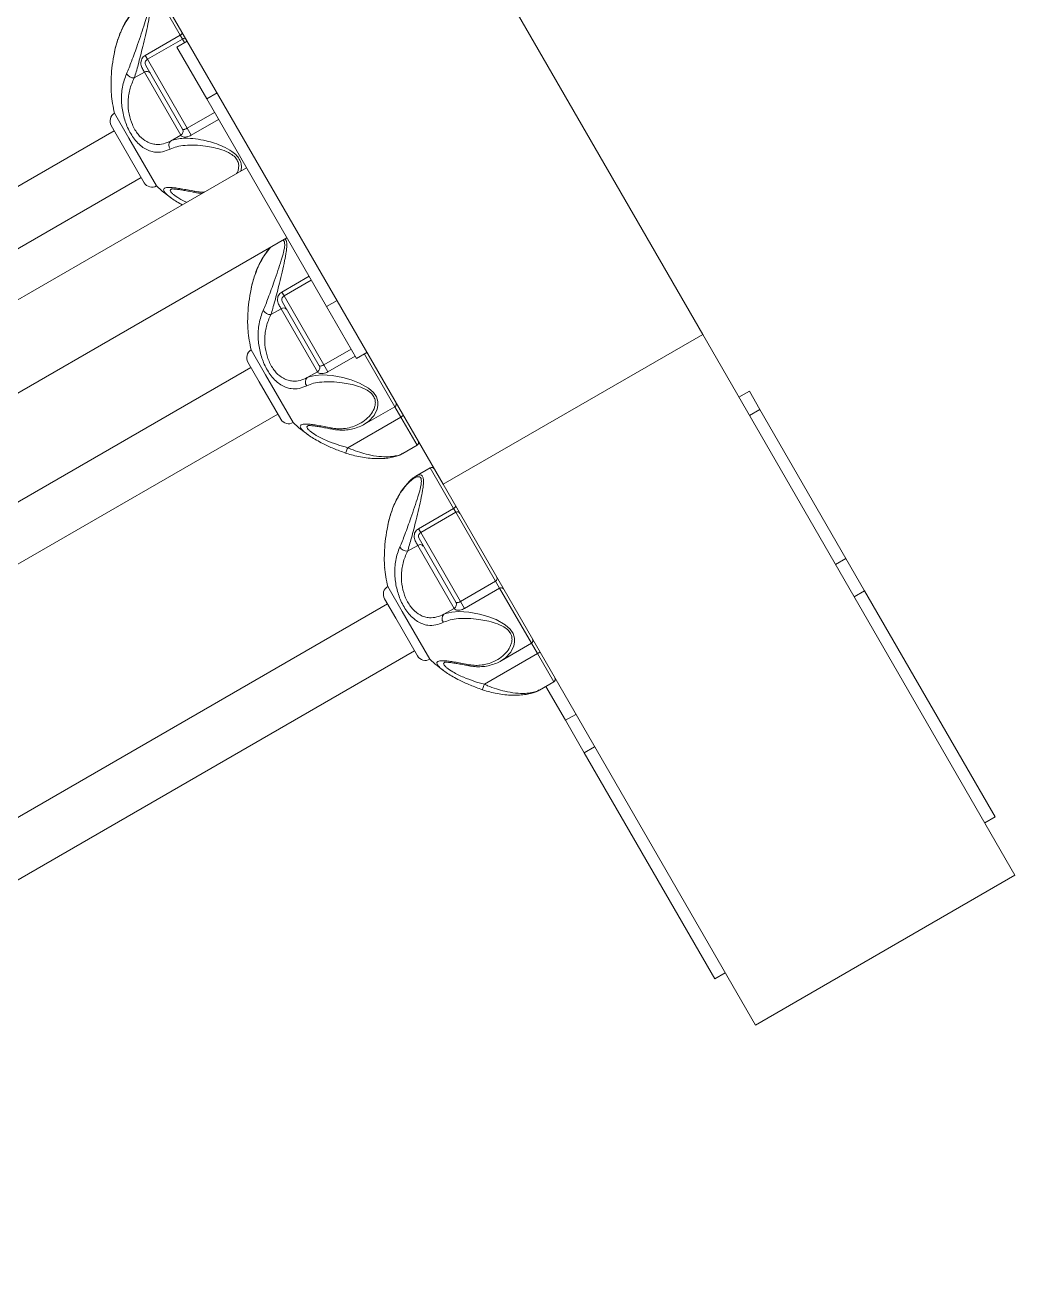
# Model space of a CAD drawing. Header units: millimetres. Extents: x -6879 to 7341, y -8047 to 7187.
# Drawn here: x 4433 to 4763.2, y -4247.5 to -3830.5 of the extents above; entities that cross this region are included whole.
import ezdxf

# ---------------------------------------------------------------- set-up
doc = ezdxf.new("R2010")
doc.units = ezdxf.units.MM
doc.layers.add('DIKOM_ОБЪЕКТ', color=7, linetype='Continuous')

msp = doc.modelspace()

# ---------------------------------------------------------------- linework, layer by layer
at = {"layer": 'DIKOM_ОБЪЕКТ', "color": 7, "linetype": 'Continuous', "lineweight": 15}
for p, q in [((4009, -2807.92), (4659, -3933.75)), ((3922.39, -2857.92), (4572.39, -3983.75)), ((4476.93, -3820.4), (4484.74, -3833.93)), ((4484.74, -3833.93), (4473.05, -3840.68)), ((4473.79, -3841.96), (4485.48, -3835.21)), ((4483.57, -3837.89), (4487.03, -3835.89)), ((4484.74, -3833.93), (4485.48, -3835.21)), ((4485.48, -3835.21), (4486.16, -3836.39)), ((4462.77, -3839.74), (4462.79, -3839.75)), ((4473.79, -3841.96), (4473.05, -3840.68)), ((4493.57, -3855.21), (4483.57, -3837.89)), ((4473.24, -3844.01), (4485.5, -3865.24)), ((4487.08, -3864.97), (4473.79, -3841.96)), ((4472.8, -3846.25), (4469.4, -3848.21)), ((4472.8, -3846.25), (4484.94, -3867.28)), ((4497.03, -3853.21), (4493.57, -3855.21)), ((4533.57, -3924.49), (4493.57, -3855.21)), ((4462.83, -3859.98), (4467.62, -3868.27)), ((4496.17, -3859.72), (4487.08, -3864.97)), ((4461.73, -3864.08), (4465.49, -3870.59)), ((4485.54, -3865.3), (4485.49, -3865.23)), ((4488.41, -3867.28), (4487.08, -3864.97)), ((4488.41, -3867.28), (4497.5, -3862.03)), ((4209.18, -4012.2), (4462.73, -3865.81)), ((4467.62, -3868.27), (4476.83, -3884.23)), ((4484.94, -3867.28), (4481.54, -3869.24)), ((4465.49, -3870.59), (4472.73, -3883.13)), ((3907.53, -4224.16), (4506.82, -3878.16)), ((4471.73, -3881.4), (4218.22, -4027.77)), ((4520.32, -3901.54), (3921.03, -4247.54)), ((4527.72, -3914.37), (4518.63, -3919.62)), ((4519.37, -3920.9), (4528.46, -3915.65)), ((4508.35, -3918.68), (4508.36, -3918.69)), ((4519.37, -3920.9), (4518.63, -3919.62)), ((4518.82, -3922.95), (4531.08, -3944.18)), ((4532.65, -3943.91), (4519.37, -3920.9)), ((4537.03, -3922.49), (4533.57, -3924.49)), ((4518.38, -3925.19), (4514.97, -3927.15)), ((4518.38, -3925.19), (4530.52, -3946.22)), ((4543.57, -3941.81), (4533.57, -3924.49)), ((4659, -3933.75), (4572.39, -3983.75)), ((4763.16, -4114.17), (4659, -3933.75)), ((4508.41, -3938.92), (4513.19, -3947.21)), ((4541.75, -3938.66), (4532.65, -3943.91)), ((4547.03, -3939.81), (4543.57, -3941.81)), ((4546.16, -3940.31), (4556.3, -3957.87)), ((4254.75, -4091.14), (4508.31, -3944.75)), ((4507.31, -3943.02), (4511.07, -3949.53)), ((4531.11, -3944.24), (4531.07, -3944.17)), ((4533.99, -3946.22), (4532.65, -3943.91)), ((4533.99, -3946.22), (4543.08, -3940.97)), ((4513.19, -3947.21), (4522.41, -3963.17)), ((4530.52, -3946.22), (4527.12, -3948.18)), ((4511.07, -3949.53), (4518.31, -3962.07)), ((4671.1, -3954.72), (4674.57, -3952.72)), ((4674.57, -3952.72), (4678.1, -3958.83)), ((4517.31, -3960.34), (4263.8, -4106.71)), ((4558.29, -3961.32), (4540.6, -3971.54)), ((4556.3, -3957.87), (4546.24, -3963.68)), ((4556.3, -3957.87), (4558.29, -3961.32)), ((4558.29, -3961.32), (4563.74, -3970.75)), ((4674.63, -3960.83), (4678.1, -3958.83)), ((4678.1, -3958.83), (4706.77, -4008.5)), ((4558.93, -3973.42), (4558.82, -3973.49)), ((4563.74, -3970.75), (4558.98, -3973.5)), ((4563.33, -3981.03), (4568.08, -3978.28)), ((4568.08, -3978.28), (4575.9, -3991.81)), ((4563.37, -3981.11), (4563.24, -3981.18)), ((4676.56, -4164.17), (4572.39, -3983.75)), ((4575.9, -3991.81), (4564.2, -3998.56)), ((4564.94, -3999.85), (4576.64, -3993.1)), ((4575.9, -3991.81), (4576.64, -3993.1)), ((4576.64, -3993.1), (4589.92, -4016.1)), ((4553.93, -3997.62), (4553.94, -3997.64)), ((4564.94, -3999.85), (4564.2, -3998.56)), ((4564.4, -4001.89), (4576.65, -4023.13)), ((4578.23, -4022.85), (4564.94, -3999.85)), ((4563.95, -4004.13), (4560.55, -4006.09)), ((4563.95, -4004.13), (4576.09, -4025.16)), ((4703.31, -4010.5), (4706.77, -4008.5)), ((4706.77, -4008.5), (4713.02, -4019.32)), ((4553.99, -4017.86), (4558.77, -4026.15)), ((4589.92, -4016.1), (4578.23, -4022.85)), ((4579.56, -4025.17), (4591.25, -4018.42)), ((4589.92, -4016.1), (4591.25, -4018.42)), ((4591.25, -4018.42), (4601.88, -4036.81)), ((4709.56, -4021.32), (4713.02, -4019.32)), ((4713.02, -4019.32), (4756.54, -4094.7)), ((4306.48, -4166.54), (4553.89, -4023.69)), ((4552.89, -4021.96), (4556.65, -4028.47)), ((4576.69, -4023.18), (4576.64, -4023.11)), ((4579.56, -4025.17), (4578.23, -4022.85)), ((4558.77, -4026.15), (4567.99, -4042.11)), ((4576.09, -4025.16), (4572.69, -4027.12)), ((4556.65, -4028.47), (4563.89, -4041.01)), ((4562.89, -4039.28), (4315.48, -4182.12)), ((4603.87, -4040.26), (4586.18, -4050.48)), ((4601.88, -4036.81), (4591.82, -4042.62)), ((4601.88, -4036.81), (4603.87, -4040.26)), ((4603.87, -4040.26), (4609.31, -4049.69)), ((4604.51, -4052.36), (4604.39, -4052.43)), ((4609.31, -4049.69), (4604.56, -4052.44)), ((4606.71, -4051.19), (4613.24, -4062.5)), ((4616.71, -4060.5), (4613.24, -4062.5)), ((4613.24, -4062.5), (4619.49, -4073.32)), ((4622.95, -4071.32), (4619.49, -4073.32)), ((4619.49, -4073.32), (4663.01, -4148.7)), ((4753.08, -4096.7), (4756.54, -4094.7)), ((4676.56, -4164.17), (4763.16, -4114.17)), ((4666.48, -4146.7), (4663.01, -4148.7))]:
    msp.add_line(p, q, dxfattribs=at)
at = {"layer": 'DIKOM_ОБЪЕКТ', "color": 7, "linetype": 'Continuous', "lineweight": 15, "flags": 128}
for points in [[(4484.74, -3833.93), (4484.91, -3833.83), (4485.06, -3833.72), (4485.19, -3833.6), (4485.3, -3833.49), (4485.38, -3833.38), (4485.43, -3833.28), (4485.45, -3833.19), (4485.43, -3833.12)], [(4546.27, -3963.56), (4547.56, -3962.78), (4549.4, -3960.8), (4550.43, -3958.72), (4550.69, -3957.48), (4550.67, -3956.16), (4550.21, -3954.6), (4549.22, -3953.11), (4547.58, -3951.65), (4544.57, -3949.97), (4541.78, -3948.91), (4538.99, -3948.14), (4535.41, -3947.48), (4532.09, -3947.27), (4529.77, -3947.42), (4527.77, -3947.91), (4527.12, -3948.18), (4527.12, -3948.18)], [(4539.9, -3973.32), (4539.92, -3973.33), (4539.96, -3973.26), (4540.02, -3973.12), (4540.11, -3972.9), (4540.22, -3972.62), (4540.34, -3972.29), (4540.47, -3971.92), (4540.6, -3971.54)], [(4575.9, -3991.81), (4576.06, -3991.71), (4576.21, -3991.6), (4576.35, -3991.48), (4576.46, -3991.37), (4576.54, -3991.26), (4576.58, -3991.16), (4576.6, -3991.07), (4576.58, -3991)], [(4591.85, -4042.5), (4593.14, -4041.72), (4594.98, -4039.74), (4596.01, -4037.66), (4596.27, -4036.42), (4596.25, -4035.1), (4595.79, -4033.54), (4594.8, -4032.05), (4593.16, -4030.59), (4590.15, -4028.91), (4587.36, -4027.85), (4584.57, -4027.08), (4580.98, -4026.42), (4577.66, -4026.21), (4575.35, -4026.36), (4573.34, -4026.85), (4572.69, -4027.12), (4572.69, -4027.12)], [(4585.48, -4052.26), (4585.49, -4052.28), (4585.53, -4052.21), (4585.6, -4052.06), (4585.69, -4051.84), (4585.79, -4051.56), (4585.91, -4051.23), (4586.04, -4050.86), (4586.18, -4050.48)]]:
    msp.add_lwpolyline(points, dxfattribs=at)
at = {"layer": 'DIKOM_ОБЪЕКТ', "color": 7, "linetype": 'Continuous', "lineweight": 15}
for centre, radius, start, end in [((4485.98, -3836.08), 1, 30, 120), ((4474.54, -3843.26), 1.5, 120, 210), ((4469.38, -3845.24), 2.97, 211.4829, 270.2992), ((4473.61, -3847.34), 1.36, 38.5182, 126.5306), ((4509.88, -3848.98), 48.32, 185.389, 193.1568), ((4464.33, -3862.58), 3, 120, 210), ((4484.19, -3865.98), 1.5, 299.9535, 29.969), ((4482.86, -3870.68), 1.95, 132.5207, 219.7055), ((4475.33, -3881.63), 3, 210, 300), ((4509.88, -3848.98), 48.32, 226.8432, 234.5985), ((4490.13, -3885.77), 0.686, 199.5022, 253.5564), ((4520.12, -3922.2), 1.5, 120, 210), ((4514.96, -3924.18), 2.97, 211.4859, 270.2962), ((4519.19, -3926.28), 1.36, 38.5182, 126.5306), ((4555.46, -3927.92), 48.32, 185.389, 193.1568), ((4509.91, -3941.52), 3, 120, 210), ((4529.77, -3944.92), 1.5, 299.96, 29.9625), ((4528.43, -3949.62), 1.95, 132.517, 219.7063), ((4555.8, -3957.01), 1, 300, 30), ((4556.14, -3957.1), 4.74, 296.9839, 309.117), ((4520.91, -3960.57), 3, 210, 300), ((4555.46, -3927.92), 48.32, 226.8432, 234.5985), ((4535.71, -3964.71), 0.686, 199.4972, 253.5613), ((4563.24, -3969.89), 1, 300, 30), ((4568.58, -3979.15), 1, 30, 120), ((4577.14, -3993.96), 1, 30, 120), ((4565.69, -4001.14), 1.5, 120, 210), ((4560.53, -4003.12), 2.97, 211.4829, 270.2992), ((4564.76, -4005.22), 1.36, 38.5207, 126.5223), ((4601.03, -4006.86), 48.32, 185.389, 193.1568), ((4589.47, -4015.25), 0.967, 298.0341, 27.8932), ((4555.49, -4020.46), 3, 120, 210), ((4591.78, -4019.19), 0.933, 35.1199, 124.3401), ((4575.35, -4023.86), 1.5, 299.9626, 29.9599), ((4574.01, -4028.56), 1.95, 132.5139, 219.7094), ((4601.38, -4035.95), 1, 300, 30), ((4601.72, -4036.04), 4.74, 296.9839, 309.117), ((4566.49, -4039.51), 3, 210, 300), ((4601.03, -4006.86), 48.32, 226.8432, 234.5985), ((4581.29, -4043.65), 0.686, 199.5022, 253.5564), ((4608.81, -4048.83), 1, 300, 30)]:
    msp.add_arc(centre, radius, start, end, dxfattribs=at)
for points, knots in [([(4462.78, -3839.74), (4462.8, -3839.66), (4462.94, -3838.84), (4463.35, -3837.27), (4464.02, -3835.05), (4464.87, -3832.81), (4465.9, -3830.61), (4467.1, -3828.51), (4468.4, -3826.65), (4469.74, -3825.11), (4470.93, -3823.97), (4471.72, -3823.46), (4472.04, -3823.25)], [0, 0, 0, 0, 0.012002, 0.113847, 0.222558, 0.337035, 0.457404, 0.58204, 0.708772, 0.82213, 0.927568, 1, 1, 1, 1]), ([(4462.79, -3839.75), (4463.04, -3838.64), (4463.56, -3836.37), (4464.74, -3833.11), (4466.22, -3830.02), (4467.83, -3827.51), (4469.45, -3825.57), (4471.01, -3824.13), (4472.45, -3823.32), (4473.46, -3823.3), (4473.96, -3823.89), (4474.06, -3824.88), (4473.92, -3826.08), (4473.54, -3827.78), (4472.82, -3830.26), (4471.74, -3833.52), (4470.61, -3836.82), (4469.52, -3839.91), (4468.57, -3842.5), (4467.68, -3844.84), (4467.13, -3846.14), (4466.85, -3846.79)], [0, 0, 0, 0, 0.064238, 0.130841, 0.201633, 0.274498, 0.327183, 0.38103, 0.439863, 0.476982, 0.50866, 0.540206, 0.568266, 0.597415, 0.653878, 0.722042, 0.79238, 0.848761, 0.906207, 0.952676, 1, 1, 1, 1]), ([(4469.4, -3848.21), (4469.62, -3847.53), (4470.06, -3846.14), (4470.75, -3843.65), (4471.48, -3840.83), (4472.3, -3837.54), (4473.17, -3833.94), (4473.97, -3830.39), (4474.49, -3827.68), (4474.72, -3825.83), (4474.76, -3824.51), (4474.57, -3823.4), (4474.03, -3822.74), (4473.21, -3822.6), (4472.54, -3823.02), (4472.22, -3823.23)], [0, 0, 0, 0, 0.076839, 0.155446, 0.247455, 0.341659, 0.453098, 0.568472, 0.662804, 0.711476, 0.761564, 0.817949, 0.875022, 0.940539, 1, 1, 1, 1]), ([(4461.8, -3853.52), (4461.76, -3853.19), (4461.67, -3852.26), (4461.64, -3850.33), (4461.72, -3847.49), (4462.04, -3843.91), (4462.53, -3841.16), (4462.79, -3839.75)], [0, 0, 0, 0, 0.094794, 0.270802, 0.451716, 0.72054, 1, 1, 1, 1]), ([(4473.05, -3840.68), (4472.82, -3840.84), (4472.37, -3841.16), (4471.9, -3841.84), (4471.61, -3842.68), (4471.61, -3843.84), (4472.13, -3845.12), (4472.57, -3845.86), (4472.8, -3846.25)], [0, 0, 0, 0, 0.112906, 0.223031, 0.332839, 0.486501, 0.731949, 1, 1, 1, 1]), ([(4466.85, -3846.79), (4466.57, -3847.5), (4466, -3848.9), (4465.46, -3851.19), (4465.16, -3853.58), (4465.13, -3855.96), (4465.34, -3858.3), (4465.75, -3860.53), (4466.37, -3862.7), (4467.19, -3864.81), (4468.23, -3866.82), (4469.53, -3868.74), (4471.04, -3870.4), (4472.73, -3871.7), (4474.46, -3872.55), (4476.51, -3873.05), (4478.84, -3872.97), (4480.52, -3872.27), (4481.36, -3871.92)], [0, 0, 0, 0, 0.062711, 0.12539, 0.185205, 0.244979, 0.297607, 0.350203, 0.400564, 0.450905, 0.50521, 0.559516, 0.622103, 0.684744, 0.74687, 0.809051, 0.904434, 1, 1, 1, 1]), ([(4481.54, -3869.24), (4480.75, -3869.59), (4479.17, -3870.28), (4477, -3870.48), (4475.12, -3870.16), (4473.24, -3869.39), (4471.75, -3868.21), (4470.48, -3866.75), (4469.63, -3865.5), (4468.49, -3863.28), (4467.54, -3860.14), (4467.27, -3856.85), (4467.48, -3854.18), (4468, -3851.35), (4468.83, -3849.48), (4469.4, -3848.21)], [0, 0, 0, 0, 0.097864, 0.19551, 0.257695, 0.319805, 0.418622, 0.442432, 0.495243, 0.548052, 0.646209, 0.750367, 0.810789, 0.871261, 1, 1, 1, 1]), ([(4487.08, -3864.97), (4487.05, -3864.99), (4486.93, -3865.06), (4486.76, -3865.14), (4486.52, -3865.23), (4486.23, -3865.32), (4485.9, -3865.38), (4485.62, -3865.37), (4485.56, -3865.33), (4485.54, -3865.3), (4485.54, -3865.3)], [0, 0, 0, 0, 0.019155, 0.084389, 0.123789, 0.200505, 0.334616, 0.551729, 0.933342, 1, 1, 1, 1]), ([(4504.97, -3879.23), (4505.03, -3879), (4505.18, -3878.37), (4505.15, -3877.16), (4504.73, -3875.64), (4503.66, -3874.06), (4501.75, -3872.41), (4499.14, -3871.02), (4496.2, -3869.92), (4493.09, -3869.07), (4489.79, -3868.47), (4486.69, -3868.26), (4484.15, -3868.43), (4482.54, -3868.8), (4481.75, -3869.15), (4481.54, -3869.24)], [0, 0, 0, 0, 0.027805, 0.078005, 0.1354, 0.193495, 0.260181, 0.362113, 0.451484, 0.541008, 0.6604, 0.779774, 0.872587, 0.965321, 1, 1, 1, 1]), ([(4484.94, -3867.28), (4484.96, -3867.31), (4485.01, -3867.4), (4485.28, -3867.74), (4486.02, -3867.93), (4486.82, -3867.89), (4487.65, -3867.68), (4488.17, -3867.41), (4488.41, -3867.28)], [0, 0, 0, 0, 0.180591, 0.468927, 0.63482, 0.760349, 0.891975, 1, 1, 1, 1]), ([(4481.36, -3871.92), (4482.09, -3871.63), (4483.57, -3871.03), (4486.41, -3870.64), (4489.63, -3870.57), (4492.86, -3870.85), (4495.9, -3871.38), (4498.73, -3872.13), (4501.23, -3873.18), (4503.04, -3874.54), (4503.99, -3875.91), (4504.31, -3877.27), (4504.18, -3878.52), (4503.94, -3879.45), (4503.64, -3879.91), (4503.56, -3880.04)], [0, 0, 0, 0, 0.10553, 0.214945, 0.33124, 0.450943, 0.537496, 0.625956, 0.722604, 0.783586, 0.835623, 0.887447, 0.933545, 0.981432, 1, 1, 1, 1]), ([(4489.49, -3886), (4488.72, -3885.85), (4487.16, -3885.55), (4485.08, -3885.17), (4483.23, -3884.88), (4481.75, -3884.73), (4480.58, -3884.7), (4479.78, -3884.82), (4479.29, -3885.07), (4479.13, -3885.48), (4479.3, -3886.02), (4479.72, -3886.49), (4479.92, -3886.71)], [0, 0, 0, 0, 0.113088, 0.227719, 0.335292, 0.444902, 0.539437, 0.635999, 0.726277, 0.818889, 0.915874, 1, 1, 1, 1]), ([(4486.88, -3889.67), (4486.68, -3889.58), (4485.82, -3889.2), (4484.19, -3888.31), (4482.84, -3887.42), (4481.99, -3886.67), (4481.56, -3886.18), (4481.32, -3885.6), (4481.67, -3885.39), (4481.87, -3885.27)], [0, 0, 0, 0, 0.050664, 0.21681, 0.477619, 0.540465, 0.677287, 0.81927, 1, 1, 1, 1]), ([(4489.96, -3886.43), (4489.39, -3886.32), (4488.14, -3886.08), (4486.42, -3885.76), (4484.84, -3885.49), (4483.57, -3885.32), (4482.6, -3885.24), (4481.98, -3885.23), (4481.64, -3885.27), (4481.65, -3885.27), (4481.65, -3885.27)], [0, 0, 0, 0, 0.14048, 0.306943, 0.462051, 0.605883, 0.735247, 0.851142, 0.947613, 1, 1, 1, 1]), ([(4492.82, -3886.24), (4492.43, -3886.26), (4491.35, -3886.31), (4490.21, -3886.12), (4489.49, -3886)], [0, 0, 0, 0, 0.364699, 1, 1, 1, 1]), ([(4492.05, -3886.69), (4491.51, -3886.66), (4490.81, -3886.62), (4490.1, -3886.45), (4489.94, -3886.41)], [0, 0, 0, 0, 0.773878, 1, 1, 1, 1]), ([(4479.92, -3886.71), (4479.95, -3886.75), (4480.2, -3887.06), (4481.11, -3887.82), (4482.66, -3888.91), (4484.15, -3889.85), (4485.14, -3890.37), (4485.42, -3890.51)], [0, 0, 0, 0, 0.040578, 0.320729, 0.612147, 0.891919, 1, 1, 1, 1]), ([(4518.91, -3902.36), (4518.95, -3902.36), (4519.23, -3902.36), (4519.52, -3902.86), (4519.64, -3903.81), (4519.49, -3905.02), (4519.12, -3906.72), (4518.39, -3909.2), (4517.32, -3912.46), (4516.18, -3915.76), (4515.1, -3918.85), (4514.15, -3921.44), (4513.26, -3923.78), (4512.7, -3925.08), (4512.43, -3925.73)], [0, 0, 0, 0, 0.009716, 0.069695, 0.129423, 0.182553, 0.237745, 0.34465, 0.473716, 0.606894, 0.713646, 0.822414, 0.910396, 1, 1, 1, 1]), ([(4514.97, -3927.15), (4515.19, -3926.47), (4515.63, -3925.08), (4516.33, -3922.59), (4517.06, -3919.77), (4517.88, -3916.48), (4518.74, -3912.88), (4519.55, -3909.33), (4520.07, -3906.62), (4520.29, -3904.77), (4520.33, -3903.46), (4520.17, -3902.39), (4519.83, -3902.06), (4519.68, -3901.91)], [0, 0, 0, 0, 0.088906, 0.179858, 0.286314, 0.395311, 0.524248, 0.657735, 0.766879, 0.823196, 0.88115, 0.946389, 1, 1, 1, 1]), ([(4508.36, -3918.69), (4508.62, -3917.58), (4509.14, -3915.31), (4510.32, -3912.05), (4511.79, -3908.97), (4513.39, -3906.44), (4514.52, -3905.15), (4514.99, -3904.62)], [0, 0, 0, 0, 0.197182, 0.40163, 0.618934, 0.842605, 1, 1, 1, 1]), ([(4508.36, -3918.69), (4508.37, -3918.6), (4508.52, -3917.78), (4508.92, -3916.21), (4509.59, -3913.99), (4510.45, -3911.75), (4511.48, -3909.55), (4512.68, -3907.46), (4513.78, -3905.84), (4514.51, -3905.02), (4514.74, -3904.76)], [0, 0, 0, 0, 0.01562, 0.148122, 0.289557, 0.43849, 0.595099, 0.75725, 0.92213, 1, 1, 1, 1]), ([(4507.37, -3932.46), (4507.34, -3932.13), (4507.24, -3931.2), (4507.21, -3929.27), (4507.3, -3926.43), (4507.62, -3922.85), (4508.11, -3920.1), (4508.36, -3918.69)], [0, 0, 0, 0, 0.094793, 0.270806, 0.451713, 0.720536, 1, 1, 1, 1]), ([(4518.63, -3919.62), (4518.4, -3919.78), (4517.94, -3920.1), (4517.47, -3920.78), (4517.18, -3921.62), (4517.18, -3922.79), (4517.71, -3924.06), (4518.15, -3924.8), (4518.38, -3925.19)], [0, 0, 0, 0, 0.112904, 0.223027, 0.332832, 0.486504, 0.731943, 1, 1, 1, 1]), ([(4512.43, -3925.73), (4512.14, -3926.44), (4511.58, -3927.84), (4511.03, -3930.13), (4510.74, -3932.52), (4510.7, -3934.9), (4510.91, -3937.24), (4511.32, -3939.47), (4511.95, -3941.64), (4512.77, -3943.75), (4513.81, -3945.76), (4515.1, -3947.68), (4516.62, -3949.34), (4518.31, -3950.65), (4520.04, -3951.49), (4522.08, -3951.99), (4524.42, -3951.91), (4526.09, -3951.21), (4526.93, -3950.86)], [0, 0, 0, 0, 0.062711, 0.125391, 0.185204, 0.24498, 0.297606, 0.350204, 0.400565, 0.450906, 0.50521, 0.559513, 0.622103, 0.684742, 0.74687, 0.809052, 0.904432, 1, 1, 1, 1]), ([(4527.12, -3948.18), (4526.32, -3948.53), (4524.75, -3949.22), (4522.57, -3949.42), (4520.69, -3949.1), (4518.82, -3948.33), (4517.33, -3947.16), (4516.06, -3945.69), (4515.2, -3944.45), (4514.07, -3942.22), (4513.12, -3939.08), (4512.84, -3935.79), (4513.05, -3933.12), (4513.58, -3930.29), (4514.41, -3928.42), (4514.97, -3927.15)], [0, 0, 0, 0, 0.097865, 0.195511, 0.257695, 0.319805, 0.418619, 0.442431, 0.495241, 0.548051, 0.646211, 0.75037, 0.810792, 0.871262, 1, 1, 1, 1]), ([(4532.65, -3943.91), (4532.63, -3943.93), (4532.51, -3944), (4532.33, -3944.08), (4532.09, -3944.17), (4531.81, -3944.26), (4531.47, -3944.32), (4531.2, -3944.31), (4531.14, -3944.27), (4531.12, -3944.24), (4531.11, -3944.24)], [0, 0, 0, 0, 0.019153, 0.084388, 0.123797, 0.200511, 0.334622, 0.551711, 0.933318, 1, 1, 1, 1]), ([(4530.52, -3946.22), (4530.54, -3946.25), (4530.59, -3946.34), (4530.86, -3946.68), (4531.6, -3946.87), (4532.4, -3946.83), (4533.22, -3946.62), (4533.75, -3946.35), (4533.99, -3946.22)], [0, 0, 0, 0, 0.180589, 0.468923, 0.634821, 0.760344, 0.891973, 1, 1, 1, 1]), ([(4526.93, -3950.86), (4527.66, -3950.57), (4529.15, -3949.97), (4531.98, -3949.58), (4535.21, -3949.52), (4538.44, -3949.8), (4541.48, -3950.32), (4544.3, -3951.07), (4546.81, -3952.12), (4548.62, -3953.48), (4549.57, -3954.85), (4549.88, -3956.2), (4549.77, -3957.46), (4549.29, -3958.97), (4548.16, -3960.75), (4546.25, -3962.58), (4543.99, -3963.94), (4541.63, -3964.8), (4539.42, -3965.2), (4537.21, -3965.27), (4535.78, -3965.05), (4535.06, -3964.94)], [0, 0, 0, 0, 0.064237, 0.130841, 0.201632, 0.274497, 0.327183, 0.38103, 0.439863, 0.476981, 0.50866, 0.540205, 0.568266, 0.597416, 0.653877, 0.722044, 0.792381, 0.848763, 0.906207, 0.952676, 1, 1, 1, 1]), ([(4535.06, -3964.94), (4534.29, -3964.79), (4532.74, -3964.49), (4530.66, -3964.11), (4528.81, -3963.82), (4527.32, -3963.67), (4526.16, -3963.64), (4525.35, -3963.76), (4524.86, -3964.01), (4524.71, -3964.42), (4524.88, -3964.96), (4525.3, -3965.43), (4525.49, -3965.65)], [0, 0, 0, 0, 0.113088, 0.227716, 0.335289, 0.444899, 0.539434, 0.636001, 0.726274, 0.818891, 0.915876, 1, 1, 1, 1]), ([(4525.49, -3965.65), (4525.52, -3965.69), (4525.77, -3966), (4526.69, -3966.76), (4528.23, -3967.86), (4530.16, -3969.03), (4532.68, -3970.38), (4535.93, -3971.89), (4538.56, -3972.84), (4539.9, -3973.32)], [0, 0, 0, 0, 0.019782, 0.156381, 0.298465, 0.434875, 0.575078, 0.783415, 1, 1, 1, 1]), ([(4540.6, -3971.54), (4539.43, -3971.21), (4537.06, -3970.53), (4534.13, -3969.4), (4531.81, -3968.34), (4529.75, -3967.25), (4528.41, -3966.36), (4527.57, -3965.61), (4527.14, -3965.12), (4526.9, -3964.54), (4527.25, -3964.33), (4527.45, -3964.21)], [0, 0, 0, 0, 0.156002, 0.317116, 0.416624, 0.518723, 0.678995, 0.717617, 0.801693, 0.888939, 1, 1, 1, 1]), ([(4535.53, -3965.38), (4534.96, -3965.26), (4533.71, -3965.02), (4532, -3964.7), (4530.41, -3964.43), (4529.14, -3964.26), (4528.17, -3964.18), (4527.55, -3964.17), (4527.22, -3964.21), (4527.22, -3964.21), (4527.22, -3964.21)], [0, 0, 0, 0, 0.140483, 0.30695, 0.462056, 0.605878, 0.735248, 0.851134, 0.947613, 1, 1, 1, 1]), ([(4546.33, -3963.63), (4546.32, -3963.63), (4545.75, -3964.03), (4544.43, -3964.59), (4542.39, -3965.29), (4540.22, -3965.66), (4538.08, -3965.7), (4536.51, -3965.58), (4535.68, -3965.39), (4535.52, -3965.35)], [0, 0, 0, 0, 0.00128, 0.195572, 0.39774, 0.596411, 0.790678, 0.959455, 1, 1, 1, 1]), ([(4558.84, -3973.55), (4558.66, -3973.65), (4558.04, -3973.99), (4556.78, -3974.42), (4555, -3974.86), (4552.9, -3975.14), (4550.57, -3975.23), (4548.09, -3975.11), (4545.53, -3974.79), (4543.09, -3974.28), (4541.21, -3973.78), (4540.2, -3973.43), (4539.91, -3973.33)], [0, 0, 0, 0, 0.040169, 0.133187, 0.241599, 0.35679, 0.480477, 0.606979, 0.731765, 0.853896, 0.957852, 1, 1, 1, 1]), ([(4558.82, -3973.49), (4558.66, -3973.6), (4558.1, -3973.99), (4556.48, -3974.35), (4554.08, -3974.64), (4551.03, -3974.53), (4547.76, -3973.98), (4544.59, -3973.11), (4542.29, -3972.27), (4540.96, -3971.69), (4540.6, -3971.54)], [0, 0, 0, 0, 0.049748, 0.181046, 0.316238, 0.490976, 0.671926, 0.80831, 0.948339, 1, 1, 1, 1]), ([(4553.93, -3997.63), (4553.95, -3997.54), (4554.09, -3996.72), (4554.5, -3995.15), (4555.17, -3992.93), (4556.02, -3990.69), (4557.05, -3988.49), (4558.25, -3986.39), (4559.55, -3984.53), (4560.9, -3982.99), (4562.09, -3981.85), (4562.88, -3981.34), (4563.2, -3981.13)], [0, 0, 0, 0, 0.012006, 0.11385, 0.22256, 0.337038, 0.457407, 0.582042, 0.708774, 0.822131, 0.927568, 1, 1, 1, 1]), ([(4553.94, -3997.64), (4554.19, -3996.52), (4554.72, -3994.25), (4555.89, -3990.99), (4557.37, -3987.9), (4558.98, -3985.39), (4560.6, -3983.45), (4562.17, -3982.01), (4563.6, -3981.2), (4564.62, -3981.19), (4565.11, -3981.77), (4565.21, -3982.76), (4565.07, -3983.96), (4564.7, -3985.66), (4563.97, -3988.14), (4562.89, -3991.4), (4561.76, -3994.71), (4560.67, -3997.79), (4559.73, -4000.38), (4558.83, -4002.72), (4558.28, -4004.02), (4558, -4004.67)], [0, 0, 0, 0, 0.064237, 0.130841, 0.201631, 0.274498, 0.327183, 0.38103, 0.439861, 0.476982, 0.50866, 0.540205, 0.568265, 0.597415, 0.653878, 0.722044, 0.792382, 0.848762, 0.906208, 0.952677, 1, 1, 1, 1]), ([(4560.55, -4006.09), (4560.77, -4005.41), (4561.21, -4004.03), (4561.9, -4001.53), (4562.64, -3998.71), (4563.45, -3995.42), (4564.32, -3991.82), (4565.13, -3988.27), (4565.65, -3985.56), (4565.87, -3983.71), (4565.91, -3982.39), (4565.72, -3981.28), (4565.18, -3980.62), (4564.36, -3980.48), (4563.69, -3980.91), (4563.37, -3981.11)], [0, 0, 0, 0, 0.076837, 0.155446, 0.247454, 0.341659, 0.453098, 0.568472, 0.662802, 0.711476, 0.761565, 0.817953, 0.875026, 0.940538, 1, 1, 1, 1]), ([(4552.95, -4011.4), (4552.92, -4011.07), (4552.82, -4010.14), (4552.79, -4008.21), (4552.88, -4005.37), (4553.19, -4001.79), (4553.69, -3999.04), (4553.94, -3997.64)], [0, 0, 0, 0, 0.094789, 0.270803, 0.451716, 0.72054, 1, 1, 1, 1]), ([(4564.2, -3998.56), (4563.97, -3998.72), (4563.52, -3999.04), (4563.05, -3999.72), (4562.76, -4000.56), (4562.76, -4001.73), (4563.29, -4003), (4563.72, -4003.74), (4563.95, -4004.13)], [0, 0, 0, 0, 0.112906, 0.223031, 0.332839, 0.486501, 0.731949, 1, 1, 1, 1]), ([(4558, -4004.67), (4557.72, -4005.38), (4557.15, -4006.78), (4556.61, -4009.07), (4556.31, -4011.46), (4556.28, -4013.84), (4556.49, -4016.18), (4556.9, -4018.41), (4557.52, -4020.58), (4558.34, -4022.69), (4559.38, -4024.7), (4560.68, -4026.62), (4562.2, -4028.28), (4563.88, -4029.59), (4565.62, -4030.43), (4567.66, -4030.93), (4569.99, -4030.85), (4571.67, -4030.15), (4572.51, -4029.8)], [0, 0, 0, 0, 0.062711, 0.125391, 0.185205, 0.24498, 0.297607, 0.350206, 0.400567, 0.450908, 0.505209, 0.559516, 0.622103, 0.684744, 0.74687, 0.809051, 0.904432, 1, 1, 1, 1]), ([(4572.69, -4027.12), (4571.9, -4027.47), (4570.32, -4028.16), (4568.15, -4028.36), (4566.27, -4028.04), (4564.4, -4027.27), (4562.9, -4026.1), (4561.64, -4024.63), (4560.78, -4023.39), (4559.64, -4021.16), (4558.69, -4018.02), (4558.42, -4014.73), (4558.63, -4012.06), (4559.15, -4009.23), (4559.98, -4007.36), (4560.55, -4006.09)], [0, 0, 0, 0, 0.097863, 0.195511, 0.257694, 0.319804, 0.418621, 0.442431, 0.495242, 0.548048, 0.646208, 0.750367, 0.810789, 0.871259, 1, 1, 1, 1]), ([(4578.23, -4022.85), (4578.2, -4022.87), (4578.08, -4022.94), (4577.91, -4023.02), (4577.67, -4023.12), (4577.39, -4023.2), (4577.05, -4023.26), (4576.78, -4023.25), (4576.71, -4023.21), (4576.69, -4023.18), (4576.69, -4023.18)], [0, 0, 0, 0, 0.019153, 0.084388, 0.123786, 0.200501, 0.334635, 0.551727, 0.933341, 1, 1, 1, 1]), ([(4576.09, -4025.16), (4576.11, -4025.19), (4576.16, -4025.28), (4576.43, -4025.62), (4577.17, -4025.81), (4577.98, -4025.77), (4578.8, -4025.56), (4579.33, -4025.29), (4579.56, -4025.17)], [0, 0, 0, 0, 0.180603, 0.468918, 0.634822, 0.760349, 0.891977, 1, 1, 1, 1]), ([(4572.51, -4029.8), (4573.24, -4029.51), (4574.73, -4028.91), (4577.56, -4028.52), (4580.78, -4028.46), (4584.01, -4028.74), (4587.05, -4029.26), (4589.88, -4030.02), (4592.39, -4031.06), (4594.2, -4032.42), (4595.15, -4033.79), (4595.46, -4035.14), (4595.35, -4036.41), (4594.86, -4037.91), (4593.73, -4039.69), (4591.83, -4041.52), (4589.57, -4042.88), (4587.21, -4043.74), (4584.99, -4044.14), (4582.79, -4044.21), (4581.36, -4043.99), (4580.64, -4043.88)], [0, 0, 0, 0, 0.064238, 0.130841, 0.201632, 0.274499, 0.327184, 0.381031, 0.439862, 0.476983, 0.508661, 0.540205, 0.568266, 0.597416, 0.653878, 0.722043, 0.792381, 0.848762, 0.906208, 0.952677, 1, 1, 1, 1]), ([(4580.64, -4043.88), (4579.87, -4043.73), (4578.31, -4043.43), (4576.24, -4043.05), (4574.39, -4042.76), (4572.9, -4042.61), (4571.74, -4042.58), (4570.93, -4042.7), (4570.44, -4042.95), (4570.29, -4043.36), (4570.46, -4043.9), (4570.87, -4044.37), (4571.07, -4044.59)], [0, 0, 0, 0, 0.113086, 0.227719, 0.335292, 0.444902, 0.539436, 0.635999, 0.726277, 0.81889, 0.915874, 1, 1, 1, 1]), ([(4571.07, -4044.59), (4571.1, -4044.63), (4571.35, -4044.94), (4572.27, -4045.7), (4573.8, -4046.8), (4575.73, -4047.97), (4578.25, -4049.32), (4581.51, -4050.83), (4584.14, -4051.78), (4585.48, -4052.26)], [0, 0, 0, 0, 0.019787, 0.156387, 0.29847, 0.434876, 0.575083, 0.78342, 1, 1, 1, 1]), ([(4586.18, -4050.48), (4585.01, -4050.15), (4582.64, -4049.47), (4579.71, -4048.34), (4577.38, -4047.28), (4575.32, -4046.19), (4573.99, -4045.3), (4573.14, -4044.56), (4572.72, -4044.06), (4572.47, -4043.48), (4572.83, -4043.27), (4573.02, -4043.15)], [0, 0, 0, 0, 0.155998, 0.317115, 0.416622, 0.518717, 0.678992, 0.717611, 0.80169, 0.888939, 1, 1, 1, 1]), ([(4581.11, -4044.32), (4580.54, -4044.2), (4579.29, -4043.96), (4577.57, -4043.64), (4575.99, -4043.38), (4574.72, -4043.2), (4573.75, -4043.12), (4573.13, -4043.11), (4572.79, -4043.15), (4572.8, -4043.15), (4572.8, -4043.15)], [0, 0, 0, 0, 0.140479, 0.306943, 0.462051, 0.605881, 0.735254, 0.851141, 0.947613, 1, 1, 1, 1]), ([(4591.9, -4042.57), (4591.9, -4042.57), (4591.32, -4042.96), (4590.01, -4043.54), (4587.97, -4044.23), (4585.79, -4044.6), (4583.66, -4044.64), (4582.08, -4044.52), (4581.26, -4044.33), (4581.1, -4044.29)], [0, 0, 0, 0, 0.001279, 0.195573, 0.397737, 0.596417, 0.790682, 0.959464, 1, 1, 1, 1]), ([(4604.42, -4052.49), (4604.23, -4052.59), (4603.62, -4052.93), (4602.35, -4053.37), (4600.57, -4053.8), (4598.47, -4054.08), (4596.15, -4054.17), (4593.66, -4054.06), (4591.11, -4053.73), (4588.67, -4053.22), (4586.79, -4052.72), (4585.78, -4052.37), (4585.49, -4052.27)], [0, 0, 0, 0, 0.040173, 0.133186, 0.241599, 0.356788, 0.480476, 0.60698, 0.731761, 0.853892, 0.957852, 1, 1, 1, 1]), ([(4604.39, -4052.43), (4604.24, -4052.54), (4603.68, -4052.93), (4602.05, -4053.29), (4599.65, -4053.58), (4596.61, -4053.47), (4593.33, -4052.92), (4590.17, -4052.05), (4587.86, -4051.21), (4586.53, -4050.63), (4586.18, -4050.48)], [0, 0, 0, 0, 0.049748, 0.181042, 0.316233, 0.490976, 0.671923, 0.808307, 0.948339, 1, 1, 1, 1])]:
    msp.add_open_spline(points, degree=3, knots=knots, dxfattribs=at)

doc.saveas('drawing.dxf')
